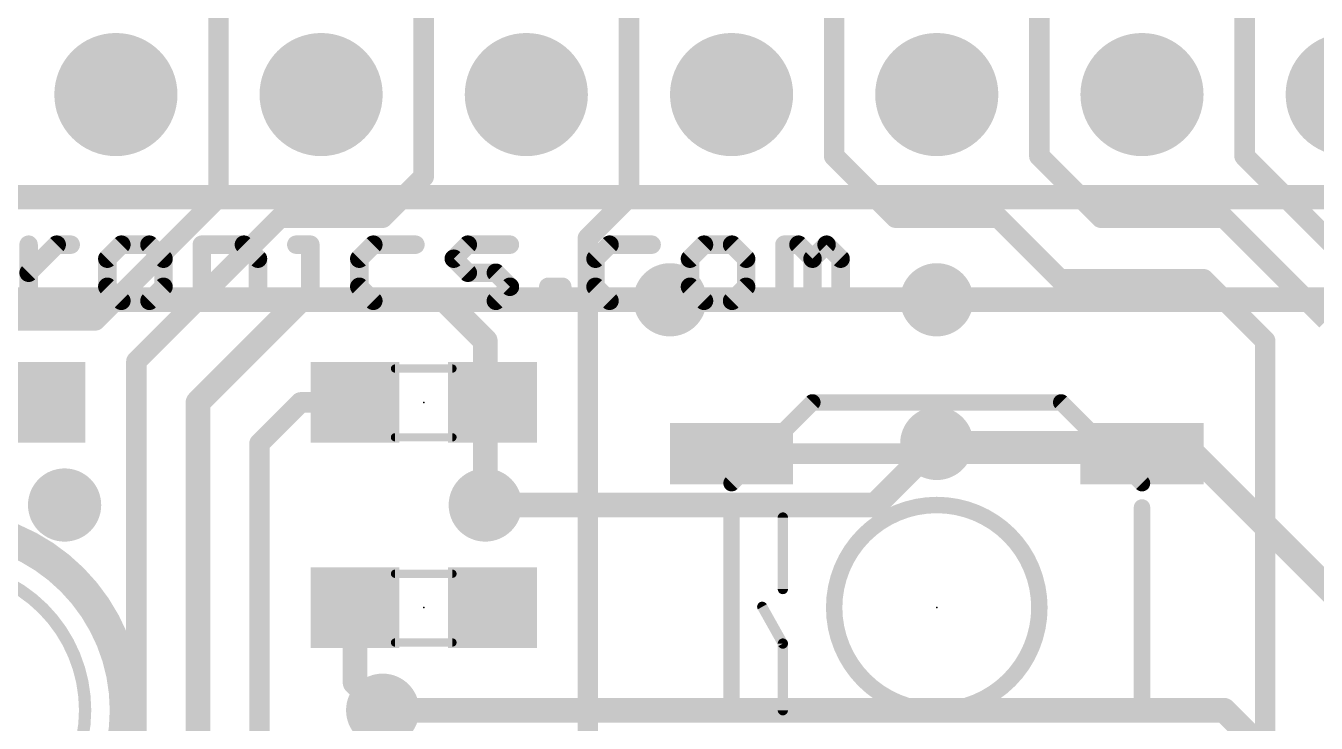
# Model space of a CAD drawing. Extents: x -0.08 to 2.71, y -0.01 to 2.11.
# Drawn here: x 1.756 to 2.385, y 0.994 to 1.334 of the extents above; entities that cross this region are included whole.
import ezdxf

# ---------------------------------------------------------------- set-up
doc = ezdxf.new("R2010")
doc.units = 0
for name, color, linetype in [('1', 14, 'CONTINUOUS'), ('16', 174, 'CONTINUOUS'), ('18', 94, 'CONTINUOUS'), ('21', 251, 'CONTINUOUS'), ('22', 2, 'CONTINUOUS'), ('23', 178, 'CONTINUOUS'), ('51', 54, 'CONTINUOUS')]:
    doc.layers.add(name, color=color, linetype=linetype)

# ---------------------------------------------------------------- blocks, each defined once
blk = doc.blocks.new('RECT')
blk.add_solid([(-0.5, -0.5), (0.5, -0.5), (-0.5, 0.5), (0.5, 0.5)])
blk = doc.blocks.new('ROUNDV')
at = {"const_width": 0.5}
blk.add_lwpolyline([(0, -0.25, 1), (0, 0.25, 1), (0, -0.25)], format="xyb", dxfattribs=at)

msp = doc.modelspace()

# ---------------------------------------------------------------- linework, layer by layer
at = {"layer": '1'}
for points, const_width in [([(1.85, 1.25), (1.85, 1.86)], 0.01), ([(1.95, 1.26), (1.95, 1.86)], 0.01), ([(2.05, 1.25), (2.05, 1.86)], 0.01), ([(2.15, 1.27), (2.15, 1.85)], 0.01), ([(2.25, 1.27), (2.25, 1.85)], 0.01), ([(2.35, 1.27), (2.35, 1.84)], 0.01), ([(2.18, 1.24), (2.15, 1.27)], 0.01), ([(2.28, 1.24), (2.25, 1.27)], 0.01), ([(2.42, 1.2), (2.35, 1.27)], 0.01), ([(1.93, 1.24), (1.95, 1.26)], 0.01), ([(1.79, 1.19), (1.85, 1.25)], 0.01), ([(2.03, 1.23), (2.05, 1.25)], 0.01), ([(1.81, 1.17), (1.88, 1.24)], 0.01), ([(1.88, 1.24), (1.93, 1.24)], 0.01), ([(2.23, 1.24), (2.18, 1.24)], 0.01), ([(2.26, 1.21), (2.23, 1.24)], 0.01), ([(2.34, 1.24), (2.28, 1.24)], 0.01), ([(2.39, 1.19), (2.34, 1.24)], 0.01), ([(2.03, 0.91), (2.03, 1.23)], 0.01), ([(2.33, 1.21), (2.26, 1.21)], 0.01), ([(2.36, 1.18), (2.33, 1.21)], 0.01), ([(1.84, 1.15), (1.89, 1.2)], 0.012), ([(1.89, 1.2), (1.96, 1.2)], 0.012), ([(1.96, 1.2), (1.98, 1.18)], 0.012), ([(2.07, 1.2), (2.2, 1.2)], 0.012), ([(1.39, 1.19), (1.79, 1.19)], 0.01), ([(1.98, 1.18), (1.98, 1.1)], 0.012), ([(2.36, 0.95), (2.36, 1.18)], 0.01), ([(1.81, 0.91), (1.81, 1.17)], 0.01), ([(1.98, 1.1), (1.98, 1.153465)], 0.012), ([(1.98, 1.153465), (1.983465, 1.15)], 0.01), ([(1.84, 0.93), (1.84, 1.15)], 0.012), ([(1.87, 1.13), (1.89, 1.15)], 0.01), ([(1.89, 1.15), (1.916535, 1.15)], 0.01), ([(1.87, 0.97), (1.87, 1.13)], 0.01), ([(2.2, 1.13), (2.2, 1.125)], 0.01), ([(2.2, 1.125), (2.1, 1.125)], 0.01), ([(2.2, 1.125), (2.3, 1.125)], 0.01), ([(1.916535, 1.05), (1.916535, 1.013465)], 0.012), ([(1.916535, 1.013465), (1.93, 1)], 0.012)]:
    msp.add_lwpolyline(points, dxfattribs=dict(at, const_width=const_width))
for points, const_width in [([(2.151768, 1.271768, 1), (2.148232, 1.268232)], 0.005), ([(2.1475, 1.27, 1), (2.1525, 1.27)], 0.005), ([(2.251768, 1.271768, 1), (2.248232, 1.268232)], 0.005), ([(2.2475, 1.27, 1), (2.2525, 1.27)], 0.005), ([(2.351768, 1.271768, 1), (2.348232, 1.268232)], 0.005), ([(2.3475, 1.27, 1), (2.3525, 1.27)], 0.005), ([(1.951768, 1.258232, 1), (1.948232, 1.261768)], 0.005), ([(1.9475, 1.26, 1), (1.9525, 1.26)], 0.005), ([(1.8475, 1.25, 1), (1.8525, 1.25)], 0.005), ([(1.851768, 1.248232, 1), (1.848232, 1.251768)], 0.005), ([(2.0475, 1.25, 1), (2.0525, 1.25)], 0.005), ([(2.051768, 1.248232, 1), (2.048232, 1.251768)], 0.005), ([(1.88, 1.2425, 1), (1.88, 1.2375)], 0.005), ([(1.881768, 1.238232, 1), (1.878232, 1.241768)], 0.005), ([(1.93, 1.2375, 1), (1.93, 1.2425)], 0.005), ([(2.18, 1.2425, 1), (2.18, 1.2375)], 0.005), ([(2.231768, 1.241768, 1), (2.228232, 1.238232)], 0.005), ([(2.23, 1.2375, 1), (2.23, 1.2425)], 0.005), ([(2.28, 1.2425, 1), (2.28, 1.2375)], 0.005), ([(2.341768, 1.241768, 1), (2.338232, 1.238232)], 0.005), ([(2.34, 1.2375, 1), (2.34, 1.2425)], 0.005), ([(1.928232, 1.241768, 1), (1.931768, 1.238232)], 0.005), ([(2.178232, 1.238232, 1), (2.181768, 1.241768)], 0.005), ([(2.278232, 1.238232, 1), (2.281768, 1.241768)], 0.005), ([(2.0325, 1.23, 1), (2.0275, 1.23)], 0.005), ([(2.028232, 1.231768, 1), (2.031768, 1.228232)], 0.005), ([(2.26, 1.2125, 1), (2.26, 1.2075)], 0.005), ([(2.258232, 1.208232, 1), (2.261768, 1.211768)], 0.005), ([(2.331768, 1.211768, 1), (2.328232, 1.208232)], 0.005), ([(2.33, 1.2075, 1), (2.33, 1.2125)], 0.005), ([(1.89, 1.203, 1), (1.89, 1.197)], 0.006), ([(1.892121, 1.197879, 1), (1.887879, 1.202121)], 0.006), ([(1.962121, 1.202121, 1), (1.957879, 1.197879)], 0.006), ([(1.96, 1.197, 1), (1.96, 1.203)], 0.006), ([(2.07, 1.203, 1), (2.07, 1.197)], 0.006), ([(2.2, 1.197, 1), (2.2, 1.203)], 0.006), ([(1.79, 1.1875, 1), (1.79, 1.1925)], 0.005), ([(1.788232, 1.191768, 1), (1.791768, 1.188232)], 0.005), ([(1.983, 1.18, 1), (1.977, 1.18)], 0.006), ([(1.977879, 1.177879, 1), (1.982121, 1.182121)], 0.006), ([(2.3625, 1.18, 1), (2.3575, 1.18)], 0.005), ([(2.358232, 1.178232, 1), (2.361768, 1.181768)], 0.005), ([(1.8125, 1.17, 1), (1.8075, 1.17)], 0.005), ([(1.808232, 1.171768, 1), (1.811768, 1.168232)], 0.005), ([(1.983, 1.153465, 1), (1.977, 1.153465)], 0.006), ([(1.981768, 1.155232, 1), (1.978232, 1.151697)], 0.005), ([(1.843, 1.15, 1), (1.837, 1.15)], 0.006), ([(1.837879, 1.152121, 1), (1.842121, 1.147879)], 0.006), ([(1.89, 1.1525, 1), (1.89, 1.1475)], 0.005), ([(1.891768, 1.148232, 1), (1.888232, 1.151768)], 0.005), ([(1.916535, 1.1475, 1), (1.916535, 1.1525)], 0.005), ([(1.981697, 1.148232, 1), (1.985232, 1.151768)], 0.005), ([(1.8725, 1.13, 1), (1.8675, 1.13)], 0.005), ([(1.868232, 1.131768, 1), (1.871768, 1.128232)], 0.005), ([(2.2025, 1.13, 1), (2.1975, 1.13)], 0.005), ([(2.1, 1.1275, 1), (2.1, 1.1225)], 0.005), ([(2.2, 1.1275, 1), (2.2, 1.1225)], 0.005), ([(2.1975, 1.125, 1), (2.2025, 1.125)], 0.005), ([(2.2, 1.1225, 1), (2.2, 1.1275)], 0.005), ([(2.3, 1.1225, 1), (2.3, 1.1275)], 0.005), ([(1.977, 1.1, 1), (1.983, 1.1)], 0.006), ([(1.977, 1.1, 1), (1.983, 1.1)], 0.006), ([(1.919535, 1.05, 1), (1.913535, 1.05)], 0.006), ([(1.918657, 1.015586, 1), (1.914414, 1.011343)], 0.006), ([(1.913535, 1.013465, 1), (1.919535, 1.013465)], 0.006), ([(1.927879, 0.997879, 1), (1.932121, 1.002121)], 0.006)]:
    msp.add_lwpolyline(points, format="xyb", dxfattribs=dict(at, const_width=const_width))
at = {"layer": '16', "const_width": 0.012}
for points in [[(1.16, 1.2), (2.07, 1.2)], [(2.2, 1.2), (2.503543, 1.2)], [(2.17, 1.1), (2.2, 1.13)], [(2.2, 1.13), (2.32, 1.13)], [(2.32, 1.13), (2.451969, 0.998031)], [(1.98, 1.1), (2.17, 1.1)], [(1.93, 1), (2.34, 1)], [(2.34, 1), (2.54, 0.8)]]:
    msp.add_lwpolyline(points, dxfattribs=at)
at = {"layer": '16', "const_width": 0.006}
for points in [[(2.07, 1.197, 1), (2.07, 1.203)], [(2.2, 1.203, 1), (2.2, 1.197)], [(2.2, 1.133, 1), (2.2, 1.127)], [(2.202121, 1.127879, 1), (2.197879, 1.132121)], [(2.322121, 1.132121, 1), (2.317879, 1.127879)], [(2.32, 1.127, 1), (2.32, 1.133)], [(1.98, 1.103, 1), (1.98, 1.097)], [(2.167879, 1.102121, 1), (2.172121, 1.097879)], [(2.17, 1.097, 1), (2.17, 1.103)], [(1.93, 1.003, 1), (1.93, 0.997)], [(2.342121, 1.002121, 1), (2.337879, 0.997879)], [(2.34, 0.997, 1), (2.34, 1.003)]]:
    msp.add_lwpolyline(points, format="xyb", dxfattribs=at)
at = {"layer": '21'}
for points, const_width in [([(1.894751, 1.247374), (1.894751, 1.240535)], 0.009), ([(1.757467, 1.1995), (1.757467, 1.226857)], 0.009), ([(1.757467, 1.213178), (1.771146, 1.226857)], 0.009), ([(1.771146, 1.226857), (1.777985, 1.226857)], 0.009), ([(1.802672, 1.226857), (1.795833, 1.220017)], 0.009), ([(1.816351, 1.226857), (1.802672, 1.226857)], 0.009), ([(1.82319, 1.220017), (1.816351, 1.226857)], 0.009), ([(1.841873, 1.1995), (1.841873, 1.226857)], 0.009), ([(1.841873, 1.226857), (1.86239, 1.226857)], 0.009), ([(1.86239, 1.226857), (1.869229, 1.220017)], 0.009), ([(1.887912, 1.226857), (1.894751, 1.226857)], 0.009), ([(1.894751, 1.226857), (1.894751, 1.1995)], 0.009), ([(1.925444, 1.226857), (1.918605, 1.220017)], 0.009), ([(1.945961, 1.226857), (1.925444, 1.226857)], 0.009), ([(1.964644, 1.220017), (1.971483, 1.226857)], 0.009), ([(1.971483, 1.226857), (1.992001, 1.226857)], 0.009), ([(2.040542, 1.226857), (2.033703, 1.220017)], 0.009), ([(2.061059, 1.226857), (2.040542, 1.226857)], 0.009), ([(2.086581, 1.226857), (2.079742, 1.220017)], 0.009), ([(2.100259, 1.226857), (2.086581, 1.226857)], 0.009), ([(2.107099, 1.220017), (2.100259, 1.226857)], 0.009), ([(2.125781, 1.1995), (2.125781, 1.226857)], 0.009), ([(2.125781, 1.226857), (2.13262, 1.226857)], 0.009), ([(2.13262, 1.226857), (2.13946, 1.220017)], 0.009), ([(2.13946, 1.220017), (2.146299, 1.226857)], 0.009), ([(2.146299, 1.226857), (2.153138, 1.220017)], 0.009), ([(1.795833, 1.220017), (1.795833, 1.206339)], 0.009), ([(1.82319, 1.206339), (1.82319, 1.220017)], 0.009), ([(1.869229, 1.220017), (1.869229, 1.1995)], 0.009), ([(1.918605, 1.220017), (1.918605, 1.206339)], 0.009), ([(1.971483, 1.213178), (1.964644, 1.220017)], 0.009), ([(2.033703, 1.220017), (2.033703, 1.206339)], 0.009), ([(2.079742, 1.220017), (2.079742, 1.206339)], 0.009), ([(2.107099, 1.206339), (2.107099, 1.220017)], 0.009), ([(2.13946, 1.220017), (2.13946, 1.1995)], 0.009), ([(2.153138, 1.220017), (2.153138, 1.1995)], 0.009), ([(1.985161, 1.213178), (1.971483, 1.213178)], 0.009), ([(1.992001, 1.206339), (1.985161, 1.213178)], 0.009), ([(1.795833, 1.206339), (1.802672, 1.1995)], 0.009), ([(1.816351, 1.1995), (1.82319, 1.206339)], 0.009), ([(1.918605, 1.206339), (1.925444, 1.1995)], 0.009), ([(1.985161, 1.1995), (1.992001, 1.206339)], 0.009), ([(2.010683, 1.1995), (2.010683, 1.206339)], 0.009), ([(2.010683, 1.206339), (2.017522, 1.206339)], 0.009), ([(2.017522, 1.206339), (2.017522, 1.1995)], 0.009), ([(2.033703, 1.206339), (2.040542, 1.1995)], 0.009), ([(2.079742, 1.206339), (2.086581, 1.1995)], 0.009), ([(2.100259, 1.1995), (2.107099, 1.206339)], 0.009), ([(1.802672, 1.1995), (1.816351, 1.1995)], 0.009), ([(1.887912, 1.1995), (1.90159, 1.1995)], 0.009), ([(1.925444, 1.1995), (1.945961, 1.1995)], 0.009), ([(1.964644, 1.1995), (1.985161, 1.1995)], 0.009), ([(2.017522, 1.1995), (2.010683, 1.1995)], 0.009), ([(2.040542, 1.1995), (2.061059, 1.1995)], 0.009), ([(2.086581, 1.1995), (2.100259, 1.1995)], 0.009), ([(2.13937, 1.15), (2.26063, 1.15)], 0.008), ([(2.1, 1.001181), (2.1, 1.098819)], 0.008), ([(2.3, 1.098819), (2.3, 1)], 0.008)]:
    msp.add_lwpolyline(points, dxfattribs=dict(at, const_width=const_width))
for points, const_width in [([(1.897001, 1.247374, 1), (1.892501, 1.247374)], 0.0045), ([(1.892501, 1.240535, 1), (1.897001, 1.240535)], 0.0045), ([(1.759717, 1.226857, 1), (1.755217, 1.226857)], 0.0045), ([(1.771146, 1.229107, 1), (1.771146, 1.224607)], 0.0045), ([(1.772737, 1.225266, 1), (1.769555, 1.228448)], 0.0045), ([(1.777985, 1.224607, 1), (1.777985, 1.229107)], 0.0045), ([(1.802672, 1.229107, 1), (1.802672, 1.224607)], 0.0045), ([(1.804263, 1.225266, 1), (1.801081, 1.228448)], 0.0045), ([(1.817942, 1.228448, 1), (1.81476, 1.225266)], 0.0045), ([(1.816351, 1.224607, 1), (1.816351, 1.229107)], 0.0045), ([(1.844123, 1.226857, 1), (1.839623, 1.226857)], 0.0045), ([(1.841873, 1.229107, 1), (1.841873, 1.224607)], 0.0045), ([(1.863981, 1.228448, 1), (1.860799, 1.225266)], 0.0045), ([(1.86239, 1.224607, 1), (1.86239, 1.229107)], 0.0045), ([(1.887912, 1.229107, 1), (1.887912, 1.224607)], 0.0045), ([(1.897001, 1.226857, 1), (1.892501, 1.226857)], 0.0045), ([(1.894751, 1.224607, 1), (1.894751, 1.229107)], 0.0045), ([(1.925444, 1.229107, 1), (1.925444, 1.224607)], 0.0045), ([(1.927035, 1.225266, 1), (1.923853, 1.228448)], 0.0045), ([(1.945961, 1.224607, 1), (1.945961, 1.229107)], 0.0045), ([(1.971483, 1.229107, 1), (1.971483, 1.224607)], 0.0045), ([(1.973074, 1.225266, 1), (1.969892, 1.228448)], 0.0045), ([(1.992001, 1.224607, 1), (1.992001, 1.229107)], 0.0045), ([(2.040542, 1.229107, 1), (2.040542, 1.224607)], 0.0045), ([(2.042133, 1.225266, 1), (2.038951, 1.228448)], 0.0045), ([(2.061059, 1.224607, 1), (2.061059, 1.229107)], 0.0045), ([(2.086581, 1.229107, 1), (2.086581, 1.224607)], 0.0045), ([(2.088172, 1.225266, 1), (2.08499, 1.228448)], 0.0045), ([(2.10185, 1.228448, 1), (2.098668, 1.225266)], 0.0045), ([(2.100259, 1.224607, 1), (2.100259, 1.229107)], 0.0045), ([(2.128031, 1.226857, 1), (2.123531, 1.226857)], 0.0045), ([(2.125781, 1.229107, 1), (2.125781, 1.224607)], 0.0045), ([(2.134211, 1.228448, 1), (2.131029, 1.225266)], 0.0045), ([(2.13262, 1.224607, 1), (2.13262, 1.229107)], 0.0045), ([(2.14789, 1.228448, 1), (2.144708, 1.225266)], 0.0045), ([(2.14789, 1.225266, 1), (2.144708, 1.228448)], 0.0045), ([(1.798083, 1.220017, 1), (1.793583, 1.220017)], 0.0045), ([(1.794242, 1.221608, 1), (1.797424, 1.218426)], 0.0045), ([(1.82544, 1.220017, 1), (1.82094, 1.220017)], 0.0045), ([(1.821599, 1.218426, 1), (1.824781, 1.221608)], 0.0045), ([(1.871479, 1.220017, 1), (1.866979, 1.220017)], 0.0045), ([(1.867638, 1.218426, 1), (1.87082, 1.221608)], 0.0045), ([(1.920855, 1.220017, 1), (1.916355, 1.220017)], 0.0045), ([(1.917014, 1.221608, 1), (1.920196, 1.218426)], 0.0045), ([(1.966235, 1.221608, 1), (1.963053, 1.218426)], 0.0045), ([(1.963053, 1.221608, 1), (1.966235, 1.218426)], 0.0045), ([(2.035953, 1.220017, 1), (2.031453, 1.220017)], 0.0045), ([(2.032112, 1.221608, 1), (2.035294, 1.218426)], 0.0045), ([(2.081992, 1.220017, 1), (2.077492, 1.220017)], 0.0045), ([(2.078151, 1.221608, 1), (2.081333, 1.218426)], 0.0045), ([(2.109349, 1.220017, 1), (2.104849, 1.220017)], 0.0045), ([(2.105508, 1.218426, 1), (2.10869, 1.221608)], 0.0045), ([(2.14171, 1.220017, 1), (2.13721, 1.220017)], 0.0045), ([(2.137869, 1.221608, 1), (2.141051, 1.218426)], 0.0045), ([(2.137869, 1.218426, 1), (2.141051, 1.221608)], 0.0045), ([(2.155388, 1.220017, 1), (2.150888, 1.220017)], 0.0045), ([(2.151547, 1.218426, 1), (2.154729, 1.221608)], 0.0045), ([(1.755876, 1.214769, 1), (1.759058, 1.211587)], 0.0045), ([(1.971483, 1.215428, 1), (1.971483, 1.210928)], 0.0045), ([(1.969892, 1.211587, 1), (1.973074, 1.214769)], 0.0045), ([(1.986752, 1.214769, 1), (1.98357, 1.211587)], 0.0045), ([(1.985161, 1.210928, 1), (1.985161, 1.215428)], 0.0045), ([(1.797424, 1.20793, 1), (1.794242, 1.204748)], 0.0045), ([(1.793583, 1.206339, 1), (1.798083, 1.206339)], 0.0045), ([(1.82094, 1.206339, 1), (1.82544, 1.206339)], 0.0045), ([(1.824781, 1.204748, 1), (1.821599, 1.20793)], 0.0045), ([(1.920196, 1.20793, 1), (1.917014, 1.204748)], 0.0045), ([(1.916355, 1.206339, 1), (1.920855, 1.206339)], 0.0045), ([(1.993592, 1.204748, 1), (1.99041, 1.20793)], 0.0045), ([(1.99041, 1.204748, 1), (1.993592, 1.20793)], 0.0045), ([(2.012933, 1.206339, 1), (2.008433, 1.206339)], 0.0045), ([(2.010683, 1.208589, 1), (2.010683, 1.204089)], 0.0045), ([(2.019772, 1.206339, 1), (2.015272, 1.206339)], 0.0045), ([(2.017522, 1.204089, 1), (2.017522, 1.208589)], 0.0045), ([(2.035294, 1.20793, 1), (2.032112, 1.204748)], 0.0045), ([(2.031453, 1.206339, 1), (2.035953, 1.206339)], 0.0045), ([(2.081333, 1.20793, 1), (2.078151, 1.204748)], 0.0045), ([(2.077492, 1.206339, 1), (2.081992, 1.206339)], 0.0045), ([(2.104849, 1.206339, 1), (2.109349, 1.206339)], 0.0045), ([(2.10869, 1.204748, 1), (2.105508, 1.20793)], 0.0045), ([(1.755217, 1.1995, 1), (1.759717, 1.1995)], 0.0045), ([(1.802672, 1.20175, 1), (1.802672, 1.19725)], 0.0045), ([(1.801081, 1.197909, 1), (1.804263, 1.201091)], 0.0045), ([(1.81476, 1.201091, 1), (1.817942, 1.197909)], 0.0045), ([(1.816351, 1.19725, 1), (1.816351, 1.20175)], 0.0045), ([(1.839623, 1.1995, 1), (1.844123, 1.1995)], 0.0045), ([(1.866979, 1.1995, 1), (1.871479, 1.1995)], 0.0045), ([(1.887912, 1.20175, 1), (1.887912, 1.19725)], 0.0045), ([(1.892501, 1.1995, 1), (1.897001, 1.1995)], 0.0045), ([(1.90159, 1.19725, 1), (1.90159, 1.20175)], 0.0045), ([(1.925444, 1.20175, 1), (1.925444, 1.19725)], 0.0045), ([(1.923853, 1.197909, 1), (1.927035, 1.201091)], 0.0045), ([(1.945961, 1.19725, 1), (1.945961, 1.20175)], 0.0045), ([(1.964644, 1.20175, 1), (1.964644, 1.19725)], 0.0045), ([(1.98357, 1.201091, 1), (1.986752, 1.197909)], 0.0045), ([(1.985161, 1.19725, 1), (1.985161, 1.20175)], 0.0045), ([(2.010683, 1.20175, 1), (2.010683, 1.19725)], 0.0045), ([(2.008433, 1.1995, 1), (2.012933, 1.1995)], 0.0045), ([(2.015272, 1.1995, 1), (2.019772, 1.1995)], 0.0045), ([(2.017522, 1.19725, 1), (2.017522, 1.20175)], 0.0045), ([(2.040542, 1.20175, 1), (2.040542, 1.19725)], 0.0045), ([(2.038951, 1.197909, 1), (2.042133, 1.201091)], 0.0045), ([(2.061059, 1.19725, 1), (2.061059, 1.20175)], 0.0045), ([(2.086581, 1.20175, 1), (2.086581, 1.19725)], 0.0045), ([(2.08499, 1.197909, 1), (2.088172, 1.201091)], 0.0045), ([(2.098668, 1.201091, 1), (2.10185, 1.197909)], 0.0045), ([(2.100259, 1.19725, 1), (2.100259, 1.20175)], 0.0045), ([(2.123531, 1.1995, 1), (2.128031, 1.1995)], 0.0045), ([(2.13721, 1.1995, 1), (2.14171, 1.1995)], 0.0045), ([(2.150888, 1.1995, 1), (2.155388, 1.1995)], 0.0045), ([(2.13937, 1.152, 1), (2.13937, 1.148)], 0.004), ([(2.26063, 1.148, 1), (2.26063, 1.152)], 0.004), ([(2.102, 1.098819, 1), (2.098, 1.098819)], 0.004), ([(2.2, 1, 1), (2.2, 1.1, 1), (2.2, 1)], 0.008), ([(2.302, 1.098819, 1), (2.298, 1.098819)], 0.004), ([(1.715, 0.91, 1), (1.715, 1.09)], 0.016), ([(1.715, 0.93, 1), (1.715, 1.07)], 0.006), ([(2.098, 1.001181, 1), (2.102, 1.001181)], 0.004), ([(2.298, 1, 1), (2.302, 1)], 0.004)]:
    msp.add_lwpolyline(points, format="xyb", dxfattribs=dict(at, const_width=const_width))
at = {"layer": '22', "const_width": 0.012}
msp.add_lwpolyline([(2.43, 1.25), (0.91, 1.25)], dxfattribs=at)
at = {"layer": '23'}
for p in [(1.95, 1.15), (1.95, 1.05), (2.2, 1.05)]:
    msp.add_point(p, dxfattribs=at)
at = {"layer": '51'}
for points, const_width in [([(1.964016, 1.166496), (1.935984, 1.166496)], 0.004), ([(2.1, 1.11063), (2.13937, 1.15)], 0.008), ([(2.26063, 1.15), (2.3, 1.11063)], 0.008), ([(1.964016, 1.132992), (1.935984, 1.132992)], 0.004), ([(2.125, 1.059055), (2.125, 1.093898)], 0.005), ([(1.964016, 1.066496), (1.935984, 1.066496)], 0.004), ([(2.125, 1.03248), (2.114961, 1.050394)], 0.005), ([(1.964016, 1.032992), (1.935984, 1.032992)], 0.004), ([(2.125, 1), (2.125, 1.03248)], 0.005)]:
    msp.add_lwpolyline(points, dxfattribs=dict(at, const_width=const_width))
for points, const_width in [([(1.935984, 1.167496, 1), (1.935984, 1.165496)], 0.002), ([(1.964016, 1.165496, 1), (1.964016, 1.167496)], 0.002), ([(2.140784, 1.148586, 1), (2.137956, 1.151414)], 0.004), ([(2.262044, 1.151414, 1), (2.259216, 1.148586)], 0.004), ([(1.935984, 1.133992, 1), (1.935984, 1.131992)], 0.002), ([(1.964016, 1.131992, 1), (1.964016, 1.133992)], 0.002), ([(2.098586, 1.112044, 1), (2.101414, 1.109216)], 0.004), ([(2.298586, 1.109216, 1), (2.301414, 1.112044)], 0.004), ([(2.12625, 1.093898, 1), (2.12375, 1.093898)], 0.0025), ([(1.935984, 1.067496, 1), (1.935984, 1.065496)], 0.002), ([(1.964016, 1.065496, 1), (1.964016, 1.067496)], 0.002), ([(2.12375, 1.059055, 1), (2.12625, 1.059055)], 0.0025), ([(2.116051, 1.051005, 1), (2.11387, 1.049783)], 0.0025), ([(1.935984, 1.033992, 1), (1.935984, 1.031992)], 0.002), ([(1.964016, 1.031992, 1), (1.964016, 1.033992)], 0.002), ([(2.12625, 1.03248, 1), (2.12375, 1.03248)], 0.0025), ([(2.12391, 1.031869, 1), (2.12609, 1.033091)], 0.0025), ([(2.12375, 1, 1), (2.12625, 1)], 0.0025)]:
    msp.add_lwpolyline(points, format="xyb", dxfattribs=dict(at, const_width=const_width))

# ---------------------------------------------------------------- block references
at = {"layer": '1'}
for p, xscale, yscale, rotation in [((1.763465, 1.15), 0.043307, 0.03937, 180), ((1.916535, 1.15), 0.043307, 0.03937, 180), ((1.983465, 1.15), 0.043307, 0.03937, 180), ((2.1, 1.125), 0.03, 0.06, 270), ((2.3, 1.125), 0.03, 0.06, 270), ((1.916535, 1.05), 0.043307, 0.03937, 180), ((1.983465, 1.05), 0.043307, 0.03937, 180)]:
    msp.add_blockref('RECT', p, dxfattribs=dict(at, xscale=xscale, yscale=yscale, rotation=rotation))
at = {"layer": '18'}
for p, xscale, yscale in [((1.8, 1.3), 0.06, 0.06), ((1.8, 1.3), 0.06, 0.06), ((1.9, 1.3), 0.06, 0.06), ((1.9, 1.3), 0.06, 0.06), ((2, 1.3), 0.06, 0.06), ((2, 1.3), 0.06, 0.06), ((2.1, 1.3), 0.06, 0.06), ((2.1, 1.3), 0.06, 0.06), ((2.2, 1.3), 0.06, 0.06), ((2.2, 1.3), 0.06, 0.06), ((2.3, 1.3), 0.06, 0.06), ((2.3, 1.3), 0.06, 0.06), ((2.4, 1.3), 0.06, 0.06), ((2.4, 1.3), 0.06, 0.06), ((2.07, 1.2), 0.035685, 0.035685), ((2.07, 1.2), 0.035685, 0.035685), ((2.2, 1.2), 0.035685, 0.035685), ((2.2, 1.2), 0.035685, 0.035685), ((2.2, 1.13), 0.035685, 0.035685), ((2.2, 1.13), 0.035685, 0.035685), ((1.775, 1.1), 0.035685, 0.035685), ((1.775, 1.1), 0.035685, 0.035685), ((1.98, 1.1), 0.035685, 0.035685), ((1.98, 1.1), 0.035685, 0.035685), ((1.93, 1), 0.035685, 0.035685), ((1.93, 1), 0.035685, 0.035685)]:
    msp.add_blockref('ROUNDV', p, dxfattribs=dict(at, xscale=xscale, yscale=yscale))
at = {"layer": '51', "xscale": 0.019689, "yscale": 0.037402, "rotation": 180}
for p in [(1.753156, 1.149799), (1.927156, 1.149799), (1.973156, 1.149799), (1.927156, 1.049799), (1.973156, 1.049799)]:
    msp.add_blockref('RECT', p, dxfattribs=at)

doc.saveas('drawing.dxf')
